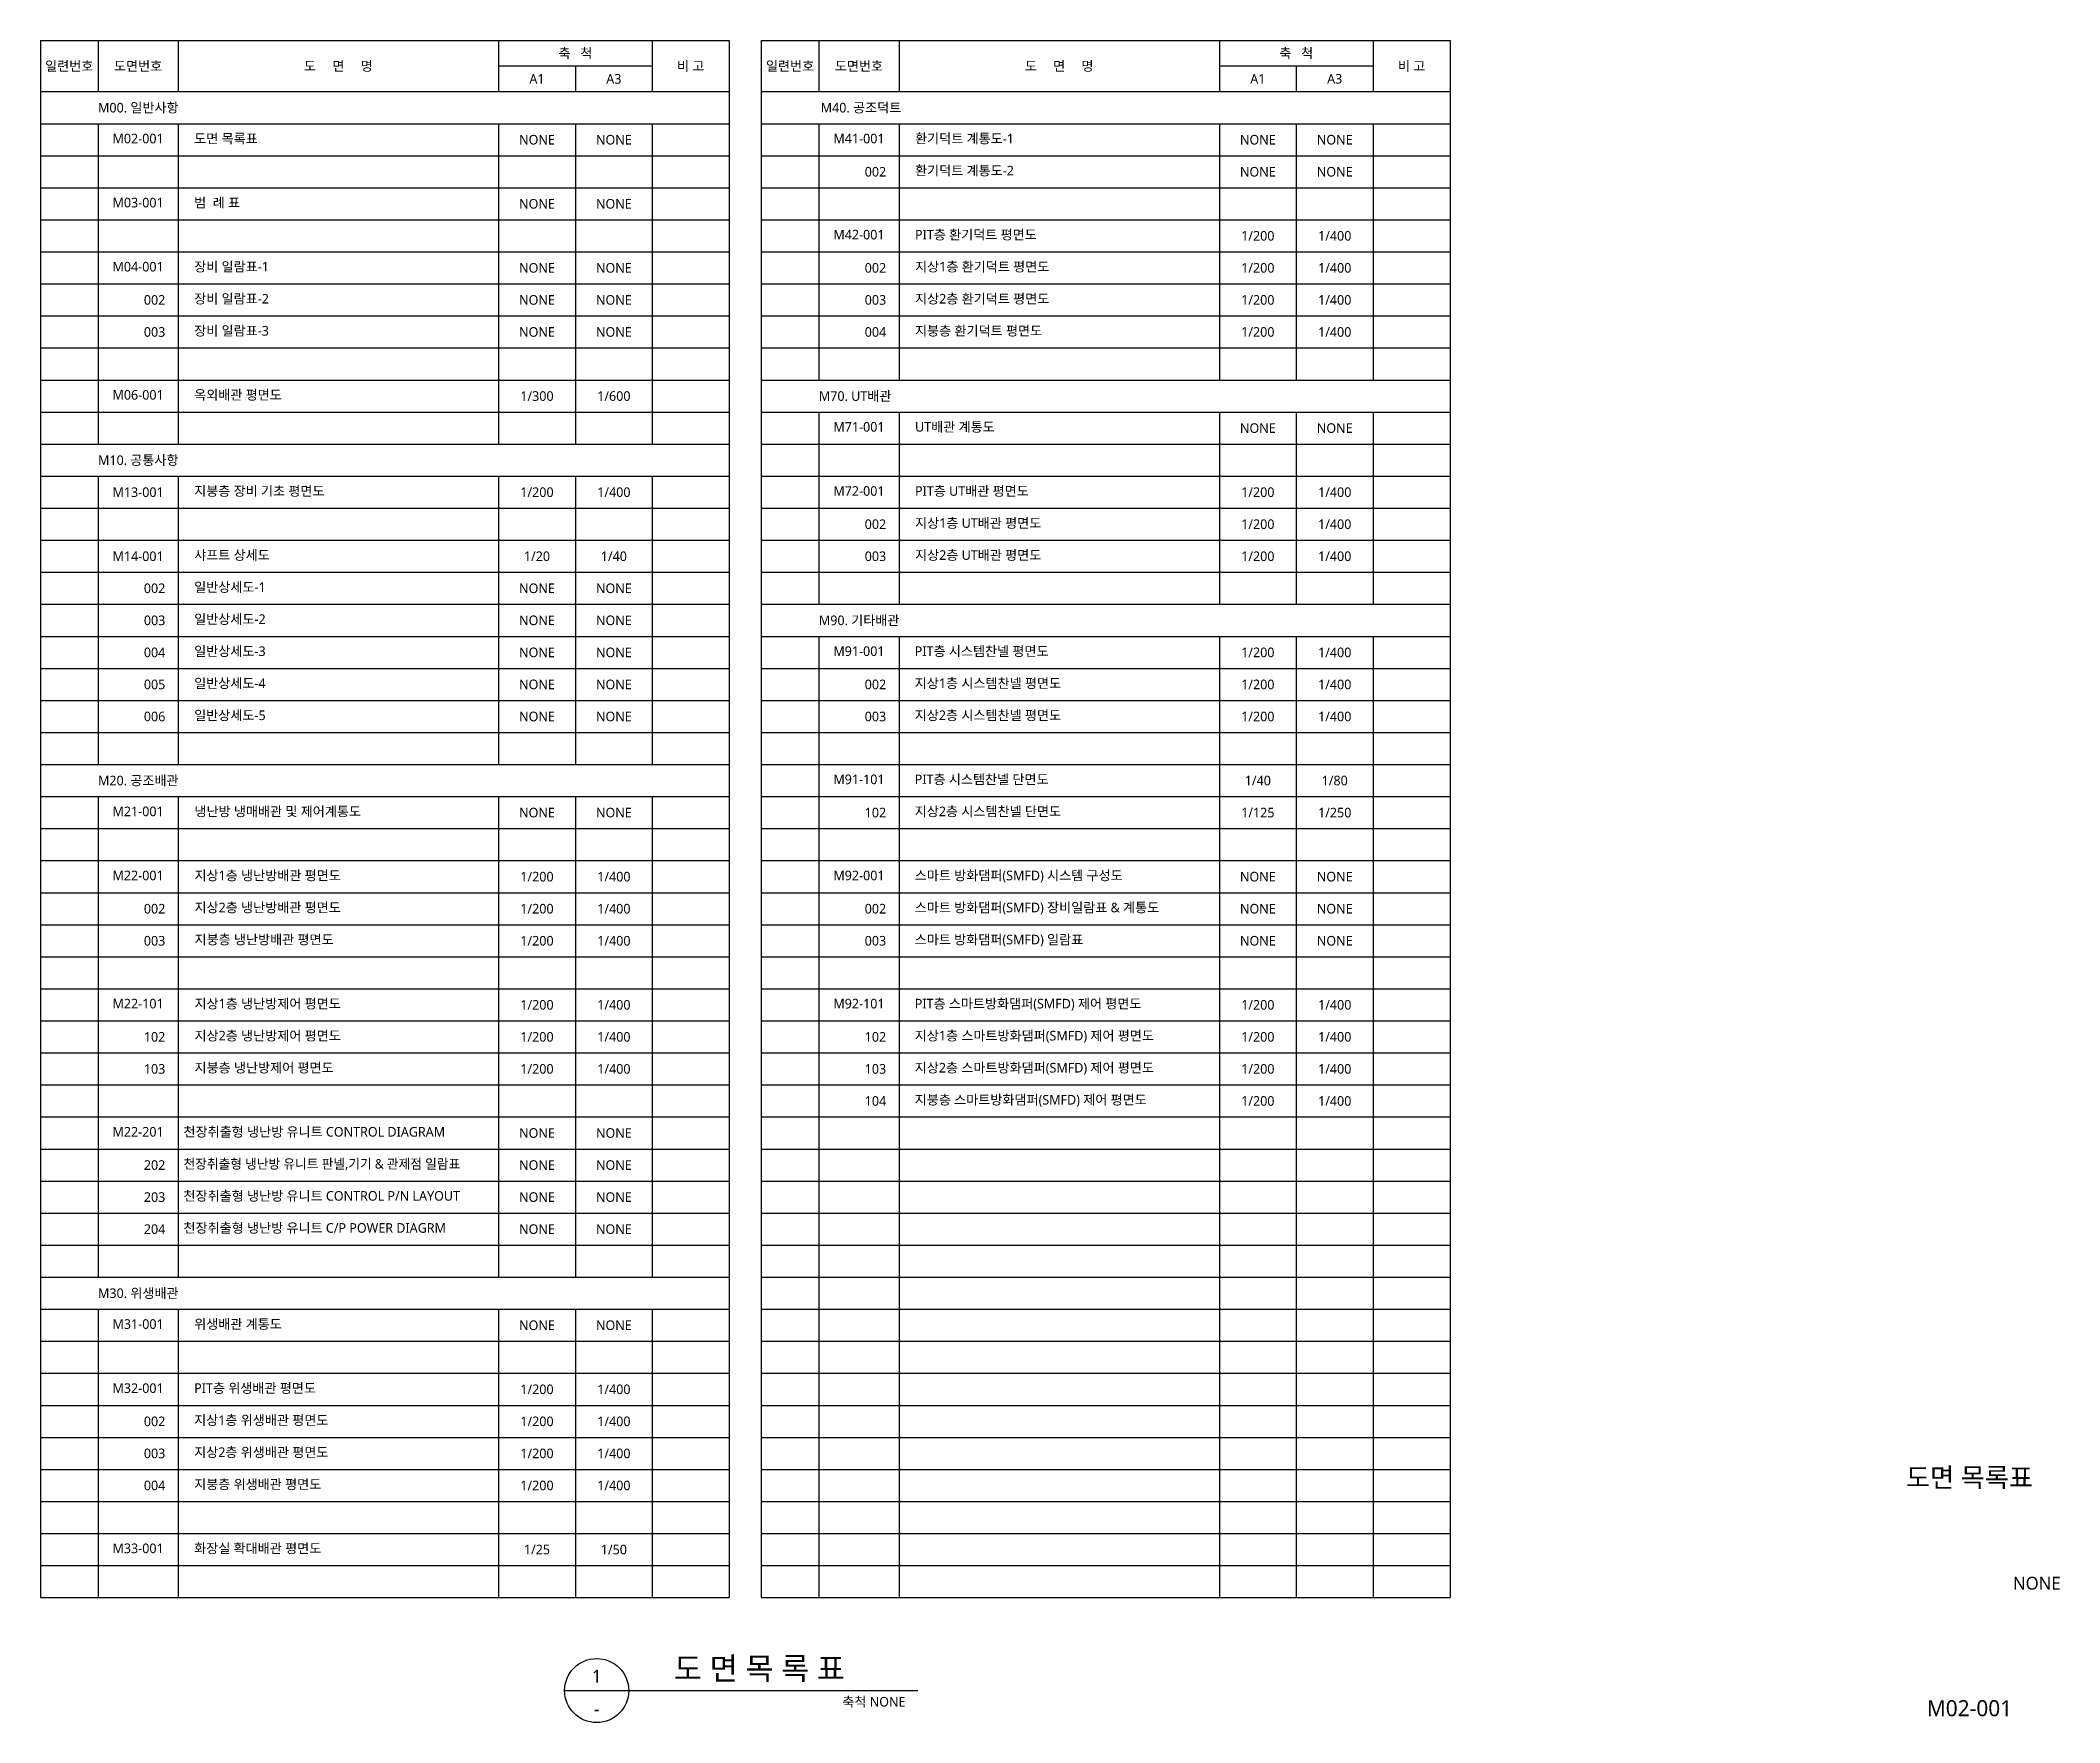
# Model space of a CAD drawing. Header units: millimetres. Extents: x 174 to 805, y 28 to 554.
import ezdxf
from ezdxf.enums import TextEntityAlignment as Align

# ---------------------------------------------------------------- set-up
doc = ezdxf.new("R2010")
doc.units = ezdxf.units.MM
for name, color, linetype in [('AA-MKXS', 3, 'Continuous'), ('BOX', 7, 'Continuous'), ('TEXT', 2, 'Continuous')]:
    doc.layers.add(name, color=color, linetype=linetype)
doc.styles.add('SUNJIN', font='malgun.ttf')
doc.styles.add('스타일1', font='malgun.ttf')

msp = doc.modelspace()

# ---------------------------------------------------------------- linework, layer by layer
at = {"layer": 'AA-MKXS', "color": 7}
msp.add_line((338, 38.5), (448.2, 38.5), dxfattribs=at)
msp.add_circle((348, 38.5), 10, dxfattribs=at)
at = {"layer": 'BOX', "color": 4}
for p, q in [((174.37, 553.52), (389.37, 553.52)), ((174.37, 553.52), (174.37, 67.52)), ((192.37, 553.52), (192.37, 537.52)), ((217.37, 553.52), (217.37, 537.52)), ((317.37, 553.52), (317.37, 537.52)), ((365.37, 553.52), (365.37, 537.52)), ((389.37, 553.52), (389.37, 67.52)), ((399.37, 553.52), (399.37, 67.52)), ((399.37, 553.52), (614.37, 553.52)), ((417.37, 553.52), (417.37, 537.52)), ((442.37, 553.52), (442.37, 537.52)), ((542.37, 553.52), (542.37, 537.52)), ((590.37, 553.52), (590.37, 537.52)), ((614.37, 553.52), (614.37, 67.52)), ((365.37, 545.52), (317.37, 545.52)), ((590.37, 545.52), (542.37, 545.52)), ((174.37, 537.52), (389.37, 537.52)), ((399.37, 537.52), (614.37, 537.52)), ((174.37, 527.52), (389.37, 527.52)), ((192.37, 527.52), (192.37, 427.52)), ((217.37, 527.52), (217.37, 427.52)), ((317.37, 527.52), (317.37, 427.52)), ((365.37, 527.52), (365.37, 427.52)), ((399.37, 527.52), (614.37, 527.52)), ((417.37, 527.52), (417.37, 447.52)), ((442.37, 527.52), (442.37, 447.52)), ((542.37, 527.52), (542.37, 447.52)), ((590.37, 527.52), (590.37, 447.52)), ((399.37, 447.52), (614.37, 447.52)), ((399.37, 437.52), (614.37, 437.52)), ((417.37, 437.52), (417.37, 417.52)), ((442.37, 437.52), (442.37, 417.52)), ((542.37, 437.52), (542.37, 417.52)), ((590.37, 437.52), (590.37, 417.52)), ((174.37, 427.52), (389.37, 427.52)), ((174.37, 417.52), (389.37, 417.52)), ((192.37, 417.52), (192.37, 367.52)), ((217.37, 417.52), (217.37, 367.52)), ((317.37, 417.52), (317.37, 367.52)), ((365.37, 417.52), (365.37, 367.52)), ((417.37, 417.52), (417.37, 377.52)), ((442.37, 417.52), (442.37, 377.52)), ((542.37, 417.52), (542.37, 377.52)), ((590.37, 417.52), (590.37, 377.52)), ((417.37, 407.52), (417.37, 377.52)), ((442.37, 407.52), (442.37, 377.52)), ((542.37, 407.52), (542.37, 377.52)), ((590.37, 407.52), (590.37, 377.52)), ((399.37, 377.52), (614.37, 377.52)), ((192.37, 367.52), (192.37, 327.52)), ((217.37, 367.52), (217.37, 327.52)), ((317.37, 367.52), (317.37, 327.52)), ((365.37, 367.52), (365.37, 327.52)), ((399.37, 367.52), (614.37, 367.52)), ((417.37, 367.52), (417.37, 337.52)), ((417.37, 367.52), (417.37, 347.52)), ((442.37, 367.52), (442.37, 337.52)), ((442.37, 367.52), (442.37, 347.52)), ((542.37, 367.52), (542.37, 337.52)), ((542.37, 367.52), (542.37, 347.52)), ((590.37, 367.52), (590.37, 337.52)), ((590.37, 367.52), (590.37, 347.52)), ((399.37, 347.52), (614.37, 347.52)), ((399.37, 337.52), (614.37, 337.52)), ((417.37, 337.52), (417.37, 67.52)), ((442.37, 337.52), (442.37, 67.52)), ((542.37, 337.52), (542.37, 67.52)), ((590.37, 337.52), (590.37, 67.52)), ((174.37, 327.52), (389.37, 327.52)), ((174.37, 317.52), (389.37, 317.52)), ((192.37, 317.52), (192.37, 167.52)), ((217.37, 317.52), (217.37, 167.52)), ((317.37, 317.52), (317.37, 167.52)), ((365.37, 317.52), (365.37, 167.52)), ((174.37, 167.52), (389.37, 167.52)), ((174.37, 157.52), (389.37, 157.52)), ((192.37, 157.52), (192.37, 67.52)), ((192.37, 157.52), (192.37, 67.52)), ((217.37, 157.52), (217.37, 67.52)), ((217.37, 157.52), (217.37, 67.52)), ((317.37, 157.52), (317.37, 67.52)), ((317.37, 157.52), (317.37, 67.52)), ((365.37, 157.52), (365.37, 67.52)), ((365.37, 157.52), (365.37, 67.52)), ((174.37, 97.52), (389.37, 97.52)), ((174.37, 67.52), (389.37, 67.52)), ((399.37, 67.52), (614.37, 67.52))]:
    msp.add_line(p, q, dxfattribs=at)
at = {"layer": 'BOX', "color": 5}
for p, q in [((341.37, 545.52), (341.37, 537.52)), ((566.37, 545.52), (566.37, 537.52)), ((341.37, 527.52), (341.37, 427.52)), ((566.37, 527.52), (566.37, 447.52)), ((174.37, 517.52), (389.37, 517.52)), ((399.37, 517.52), (614.37, 517.52)), ((174.37, 507.52), (389.37, 507.52)), ((399.37, 507.52), (614.37, 507.52)), ((174.37, 497.52), (389.37, 497.52)), ((399.37, 497.52), (614.37, 497.52)), ((174.37, 487.52), (389.37, 487.52)), ((399.37, 487.52), (614.37, 487.52)), ((174.37, 477.52), (389.37, 477.52)), ((399.37, 477.52), (614.37, 477.52)), ((174.37, 467.52), (389.37, 467.52)), ((399.37, 467.52), (614.37, 467.52)), ((174.37, 457.52), (389.37, 457.52)), ((399.37, 457.52), (614.37, 457.52)), ((174.37, 447.52), (389.37, 447.52)), ((399.37, 447.52), (614.37, 447.52)), ((174.37, 437.52), (389.37, 437.52)), ((399.37, 437.52), (614.37, 437.52)), ((566.37, 437.52), (566.37, 417.52)), ((399.37, 427.52), (614.37, 427.52)), ((341.37, 417.52), (341.37, 367.52)), ((399.37, 417.52), (614.37, 417.52)), ((566.37, 417.52), (566.37, 377.52)), ((174.37, 407.52), (389.37, 407.52)), ((399.37, 407.52), (614.37, 407.52)), ((566.37, 407.52), (566.37, 377.52)), ((174.37, 397.52), (389.37, 397.52)), ((399.37, 397.52), (614.37, 397.52)), ((174.37, 387.52), (389.37, 387.52)), ((399.37, 387.52), (614.37, 387.52)), ((174.37, 377.52), (389.37, 377.52)), ((399.37, 377.52), (614.37, 377.52)), ((174.37, 367.52), (389.37, 367.52)), ((341.37, 367.52), (341.37, 327.52)), ((399.37, 367.52), (614.37, 367.52)), ((566.37, 367.52), (566.37, 337.52)), ((566.37, 367.52), (566.37, 347.52)), ((174.37, 357.52), (389.37, 357.52)), ((399.37, 357.52), (614.37, 357.52)), ((174.37, 347.52), (389.37, 347.52)), ((399.37, 347.52), (614.37, 347.52)), ((174.37, 337.52), (389.37, 337.52)), ((399.37, 337.52), (614.37, 337.52)), ((566.37, 337.52), (566.37, 67.52)), ((174.37, 327.52), (389.37, 327.52)), ((399.37, 327.52), (614.37, 327.52)), ((174.37, 317.52), (389.37, 317.52)), ((341.37, 317.52), (341.37, 167.52)), ((399.37, 317.52), (614.37, 317.52)), ((174.37, 307.52), (389.37, 307.52)), ((399.37, 307.52), (614.37, 307.52)), ((174.37, 297.52), (389.37, 297.52)), ((399.37, 297.52), (614.37, 297.52)), ((174.37, 287.52), (389.37, 287.52)), ((399.37, 287.52), (614.37, 287.52)), ((174.37, 277.52), (389.37, 277.52)), ((399.37, 277.52), (614.37, 277.52)), ((174.37, 267.52), (389.37, 267.52)), ((399.37, 267.52), (614.37, 267.52)), ((174.37, 257.52), (389.37, 257.52)), ((399.37, 257.52), (614.37, 257.52)), ((174.37, 247.52), (389.37, 247.52)), ((399.37, 247.52), (614.37, 247.52)), ((174.37, 237.52), (389.37, 237.52)), ((399.37, 237.52), (614.37, 237.52)), ((174.37, 227.52), (389.37, 227.52)), ((399.37, 227.52), (614.37, 227.52)), ((174.37, 217.52), (389.37, 217.52)), ((399.37, 217.52), (614.37, 217.52)), ((174.37, 207.52), (389.37, 207.52)), ((399.37, 207.52), (614.37, 207.52)), ((174.37, 197.52), (389.37, 197.52)), ((399.37, 197.52), (614.37, 197.52)), ((174.37, 187.52), (389.37, 187.52)), ((399.37, 187.52), (614.37, 187.52)), ((174.37, 177.52), (389.37, 177.52)), ((399.37, 177.52), (614.37, 177.52)), ((174.37, 167.52), (389.37, 167.52)), ((399.37, 167.52), (614.37, 167.52)), ((174.37, 157.52), (389.37, 157.52)), ((341.37, 157.52), (341.37, 67.52)), ((341.37, 157.52), (341.37, 67.52)), ((399.37, 157.52), (614.37, 157.52)), ((174.37, 147.52), (389.37, 147.52)), ((174.37, 147.52), (389.37, 147.52)), ((399.37, 147.52), (614.37, 147.52)), ((399.37, 147.52), (614.37, 147.52)), ((174.37, 137.52), (389.37, 137.52)), ((399.37, 137.52), (614.37, 137.52)), ((174.37, 127.52), (389.37, 127.52)), ((174.37, 127.52), (389.37, 127.52)), ((399.37, 127.52), (614.37, 127.52)), ((174.37, 117.52), (389.37, 117.52)), ((399.37, 117.52), (614.37, 117.52)), ((399.37, 117.52), (614.37, 117.52)), ((174.37, 107.52), (389.37, 107.52)), ((399.37, 107.52), (614.37, 107.52)), ((174.37, 97.52), (389.37, 97.52)), ((399.37, 97.52), (614.37, 97.52)), ((174.37, 87.52), (389.37, 87.52)), ((174.37, 87.52), (389.37, 87.52)), ((174.37, 87.52), (389.37, 87.52)), ((399.37, 87.52), (614.37, 87.52)), ((174.37, 77.52), (389.37, 77.52)), ((174.37, 77.52), (389.37, 77.52)), ((399.37, 77.52), (614.37, 77.52))]:
    msp.add_line(p, q, dxfattribs=at)

# ---------------------------------------------------------------- texts
at = {"layer": 'AA-MKXS', "linetype": 'Continuous', "style": '스타일1'}
msp.add_text('1', height=4, dxfattribs=at).set_placement((348.03, 41), align=Align.CENTER)
msp.add_text('도 면 목 록 표', height=7, dxfattribs=at).set_placement((372.09, 41.88))
at = {"layer": 'AA-MKXS', "style": '스타일1'}
msp.add_text('-', height=4, dxfattribs=at).set_placement((348, 32.78), align=Align.MIDDLE)
at = {"layer": 'AA-MKXS', "linetype": 'Continuous', "style": '스타일1'}
msp.add_text('축척 NONE', height=3, dxfattribs=at).set_placement((444.39, 35), align=Align.MIDDLE_RIGHT)
at = {"layer": 'TEXT', "color": 2, "style": 'SUNJIN'}
for s, p in [('축   척', (341.37, 549.52)), ('축   척', (566.37, 549.52)), ('일련번호', (183.37, 545.52)), ('도면번호', (204.87, 545.52)), ('도     면     명', (267.37, 545.52)), ('A1', (329.37, 541.52)), ('A3', (353.37, 541.52)), ('비 고', (377.37, 545.52)), ('일련번호', (408.37, 545.52)), ('도면번호', (429.87, 545.52)), ('도     면     명', (492.37, 545.52)), ('A1', (554.37, 541.52)), ('A3', (578.37, 541.52)), ('비 고', (602.37, 545.52)), ('M02-001', (204.87, 522.89)), ('NONE', (329.37, 522.52)), ('NONE', (353.37, 522.52)), ('M41-001', (429.87, 522.89)), ('NONE', (554.37, 522.52)), ('NONE', (578.37, 522.52)), ('NONE', (554.37, 512.52)), ('NONE', (578.37, 512.52)), ('M03-001', (204.87, 502.89)), ('NONE', (329.37, 502.52)), ('NONE', (353.37, 502.52)), ('M42-001', (429.87, 492.89)), ('1/200', (554.37, 492.52)), ('1/400', (578.37, 492.52)), ('M04-001', (204.87, 482.89)), ('NONE', (329.37, 482.52)), ('NONE', (353.37, 482.52)), ('1/200', (554.37, 482.52)), ('1/400', (578.37, 482.52)), ('NONE', (329.37, 472.52)), ('NONE', (353.37, 472.52)), ('1/200', (554.37, 472.52)), ('1/400', (578.37, 472.52)), ('NONE', (329.37, 462.52)), ('NONE', (353.37, 462.52)), ('1/200', (554.37, 462.52)), ('1/400', (578.37, 462.52)), ('M06-001', (204.87, 442.89)), ('1/300', (329.37, 442.52)), ('1/600', (353.37, 442.52)), ('M71-001', (429.87, 432.89)), ('NONE', (554.37, 432.52)), ('NONE', (578.37, 432.52)), ('M13-001', (204.87, 412.52)), ('1/200', (329.37, 412.52)), ('1/400', (353.37, 412.52)), ('M72-001', (429.87, 412.89)), ('1/200', (554.37, 412.52)), ('1/400', (578.37, 412.52)), ('1/200', (554.37, 402.52)), ('1/400', (578.37, 402.52)), ('M14-001', (204.87, 392.52)), ('1/20', (329.37, 392.52)), ('1/40', (353.37, 392.52)), ('1/200', (554.37, 392.52)), ('1/400', (578.37, 392.52)), ('NONE', (329.37, 382.52)), ('NONE', (353.37, 382.52)), ('NONE', (329.37, 372.52)), ('NONE', (353.37, 372.52)), ('NONE', (329.37, 362.52)), ('NONE', (353.37, 362.52)), ('M91-001', (429.87, 362.89)), ('1/200', (554.37, 362.52)), ('1/400', (578.37, 362.52)), ('NONE', (329.37, 352.52)), ('NONE', (353.37, 352.52)), ('1/200', (554.37, 352.52)), ('1/400', (578.37, 352.52)), ('NONE', (329.37, 342.52)), ('NONE', (353.37, 342.52)), ('1/200', (554.37, 342.52)), ('1/400', (578.37, 342.52)), ('M91-101', (429.87, 322.89)), ('1/40', (554.37, 322.52)), ('1/80', (578.37, 322.52)), ('M21-001', (204.87, 312.89)), ('NONE', (329.37, 312.52)), ('NONE', (353.37, 312.52)), ('1/125', (554.37, 312.52)), ('1/250', (578.37, 312.52)), ('M22-001', (204.87, 292.89)), ('1/200', (329.37, 292.52)), ('1/400', (353.37, 292.52)), ('M92-001', (429.87, 292.89)), ('NONE', (554.37, 292.52)), ('NONE', (578.37, 292.52)), ('1/200', (329.37, 282.52)), ('1/400', (353.37, 282.52)), ('NONE', (554.37, 282.52)), ('NONE', (578.37, 282.52)), ('1/200', (329.37, 272.52)), ('1/400', (353.37, 272.52)), ('NONE', (554.37, 272.52)), ('NONE', (578.37, 272.52)), ('M22-101', (204.87, 252.89)), ('1/200', (329.37, 252.52)), ('1/400', (353.37, 252.52)), ('M92-101', (429.87, 252.89)), ('1/200', (554.37, 252.52)), ('1/400', (578.37, 252.52)), ('1/200', (329.37, 242.52)), ('1/400', (353.37, 242.52)), ('1/200', (554.37, 242.52)), ('1/400', (578.37, 242.52)), ('1/200', (329.37, 232.52)), ('1/400', (353.37, 232.52)), ('1/200', (554.37, 232.52)), ('1/400', (578.37, 232.52)), ('1/200', (554.37, 222.52)), ('1/400', (578.37, 222.52)), ('M22-201', (204.87, 212.89)), ('NONE', (329.37, 212.52)), ('NONE', (353.37, 212.52)), ('NONE', (329.37, 202.52)), ('NONE', (353.37, 202.52)), ('NONE', (329.37, 192.52)), ('NONE', (353.37, 192.52)), ('NONE', (329.37, 182.52)), ('NONE', (353.37, 182.52)), ('M31-001', (204.87, 152.89)), ('NONE', (329.37, 152.52)), ('NONE', (353.37, 152.52)), ('M32-001', (204.87, 132.89)), ('1/200', (329.37, 132.52)), ('1/400', (353.37, 132.52)), ('1/200', (329.37, 122.52)), ('1/400', (353.37, 122.52)), ('1/200', (329.37, 112.52)), ('1/400', (353.37, 112.52)), ('1/200', (329.37, 102.52)), ('1/400', (353.37, 102.52)), ('M33-001', (204.87, 82.89)), ('1/25', (329.37, 82.52)), ('1/50', (353.37, 82.52))]:
    msp.add_text(s, height=3, dxfattribs=at).set_placement(p, align=Align.MIDDLE_CENTER)
at = {"layer": 'TEXT', "color": 3, "style": 'SUNJIN'}
for s, p in [('M00. 일반사항', (192.37, 532.52)), ('M40. 공조덕트', (417.94, 532.52)), ('M70. UT배관', (417.37, 442.52)), ('M10. 공통사항', (192.37, 422.52)), ('M90. 기타배관', (417.37, 372.52)), ('M20. 공조배관', (192.37, 322.52)), ('M30. 위생배관', (192.37, 162.52))]:
    msp.add_text(s, height=3, dxfattribs=at).set_placement(p, align=Align.MIDDLE_LEFT)
at = {"layer": 'TEXT', "color": 2, "style": 'SUNJIN'}
for s, p in [('도면 목록표', (222.37, 522.89)), ('환기덕트 계통도-1', (447.37, 522.89)), ('환기덕트 계통도-2', (447.37, 512.89)), ('범  례 표', (222.37, 502.89)), ('PIT층 환기덕트 평면도', (447.37, 492.89)), ('장비 일람표-1', (222.37, 482.89)), ('지상1층 환기덕트 평면도', (447.37, 482.89)), ('장비 일람표-2', (222.37, 472.89)), ('지상2층 환기덕트 평면도', (447.37, 472.89)), ('장비 일람표-3', (222.37, 462.89)), ('지붕층 환기덕트 평면도', (447.37, 462.89)), ('옥외배관 평면도', (222.37, 442.89)), ('UT배관 계통도', (447.37, 432.89)), ('지붕층 장비 기초 평면도', (222.37, 412.89)), ('PIT층 UT배관 평면도', (447.37, 412.89)), ('지상1층 UT배관 평면도', (447.37, 402.89)), ('샤프트 상세도', (222.37, 392.89)), ('지상2층 UT배관 평면도', (447.37, 392.89)), ('일반상세도-1', (222.37, 382.89)), ('일반상세도-2', (222.37, 372.89)), ('일반상세도-3', (222.37, 362.89)), ('PIT층 시스템찬넬 평면도', (447.28, 362.89)), ('일반상세도-4', (222.37, 352.89)), ('지상1층 시스템찬넬 평면도', (447.28, 352.89)), ('일반상세도-5', (222.37, 342.89)), ('지상2층 시스템찬넬 평면도', (447.28, 342.89)), ('PIT층 시스템찬넬 단면도', (447.28, 322.89)), ('냉난방 냉매배관 및 제어계통도', (222.47, 312.89)), ('지상2층 시스템찬넬 단면도', (447.28, 312.89)), ('지상1층 냉난방배관 평면도', (222.47, 292.89)), ('스마트 방화댐퍼(SMFD) 시스템 구성도', (447.28, 292.89)), ('지상2층 냉난방배관 평면도', (222.47, 282.89)), ('스마트 방화댐퍼(SMFD) 장비일람표 & 계통도', (447.28, 282.89)), ('지붕층 냉난방배관 평면도', (222.47, 272.89)), ('스마트 방화댐퍼(SMFD) 일람표', (447.28, 272.89)), ('지상1층 냉난방제어 평면도', (222.47, 252.89)), ('PIT층 스마트방화댐퍼(SMFD) 제어 평면도', (447.28, 252.89)), ('지상2층 냉난방제어 평면도', (222.47, 242.89)), ('지상1층 스마트방화댐퍼(SMFD) 제어 평면도', (447.28, 242.89)), ('지붕층 냉난방제어 평면도', (222.47, 232.89)), ('지상2층 스마트방화댐퍼(SMFD) 제어 평면도', (447.28, 232.89)), ('지붕층 스마트방화댐퍼(SMFD) 제어 평면도', (447.28, 222.89)), ('천장취출형 냉난방 유니트 CONTROL DIAGRAM', (219.03, 212.89)), ('천장취출형 냉난방 유니트 CONTROL P/N LAYOUT', (219.03, 192.89)), ('천장취출형 냉난방 유니트 C/P POWER DIAGRM', (219.03, 182.89)), ('위생배관 계통도', (222.37, 152.89)), ('PIT층 위생배관 평면도', (222.37, 132.89)), ('지상1층 위생배관 평면도', (222.37, 122.89)), ('지상2층 위생배관 평면도', (222.37, 112.89)), ('지붕층 위생배관 평면도', (222.37, 102.89)), ('화장실 확대배관 평면도', (222.37, 82.89))]:
    msp.add_text(s, height=3, dxfattribs=at).set_placement(p, align=Align.MIDDLE_LEFT)
for s, p in [('002', (438.37, 512.52)), ('002', (438.37, 482.52)), ('002', (213.37, 472.52)), ('003', (438.37, 472.52)), ('003', (213.37, 462.52)), ('004', (438.37, 462.52)), ('002', (438.37, 402.52)), ('003', (438.37, 392.52)), ('002', (213.37, 382.52)), ('003', (213.37, 372.52)), ('004', (213.37, 362.52)), ('005', (213.37, 352.52)), ('002', (438.37, 352.52)), ('006', (213.37, 342.52)), ('003', (438.37, 342.52)), ('102', (438.37, 312.52)), ('002', (213.37, 282.52)), ('002', (438.37, 282.52)), ('003', (213.37, 272.52)), ('003', (438.37, 272.52)), ('102', (213.37, 242.52)), ('102', (438.37, 242.52)), ('103', (213.37, 232.52)), ('103', (438.37, 232.52)), ('104', (438.37, 222.52)), ('202', (213.37, 202.52)), ('203', (213.37, 192.52)), ('204', (213.37, 182.52)), ('002', (213.37, 122.52)), ('003', (213.37, 112.52)), ('004', (213.37, 102.52))]:
    msp.add_text(s, height=3, dxfattribs=at).set_placement(p, align=Align.MIDDLE_RIGHT)
at = {"layer": 'TEXT', "color": 2, "style": 'SUNJIN', "width": 0.97}
msp.add_text('천장취출형 냉난방 유니트 판넬,기기 & 관제점 일람표', height=3, dxfattribs=at).set_placement((219.03, 202.89), align=Align.MIDDLE_LEFT)
at = {"layer": 'TEXT', "color": 3, "style": '스타일1'}
for s, height, p in [('도면 목록표', 6, (776.5, 105)), ('NONE', 4, (797.5, 72)), ('M02-001', 5, (776.5, 33))]:
    msp.add_text(s, height=height, dxfattribs=at).set_placement(p, align=Align.MIDDLE_CENTER)

doc.saveas('drawing.dxf')
